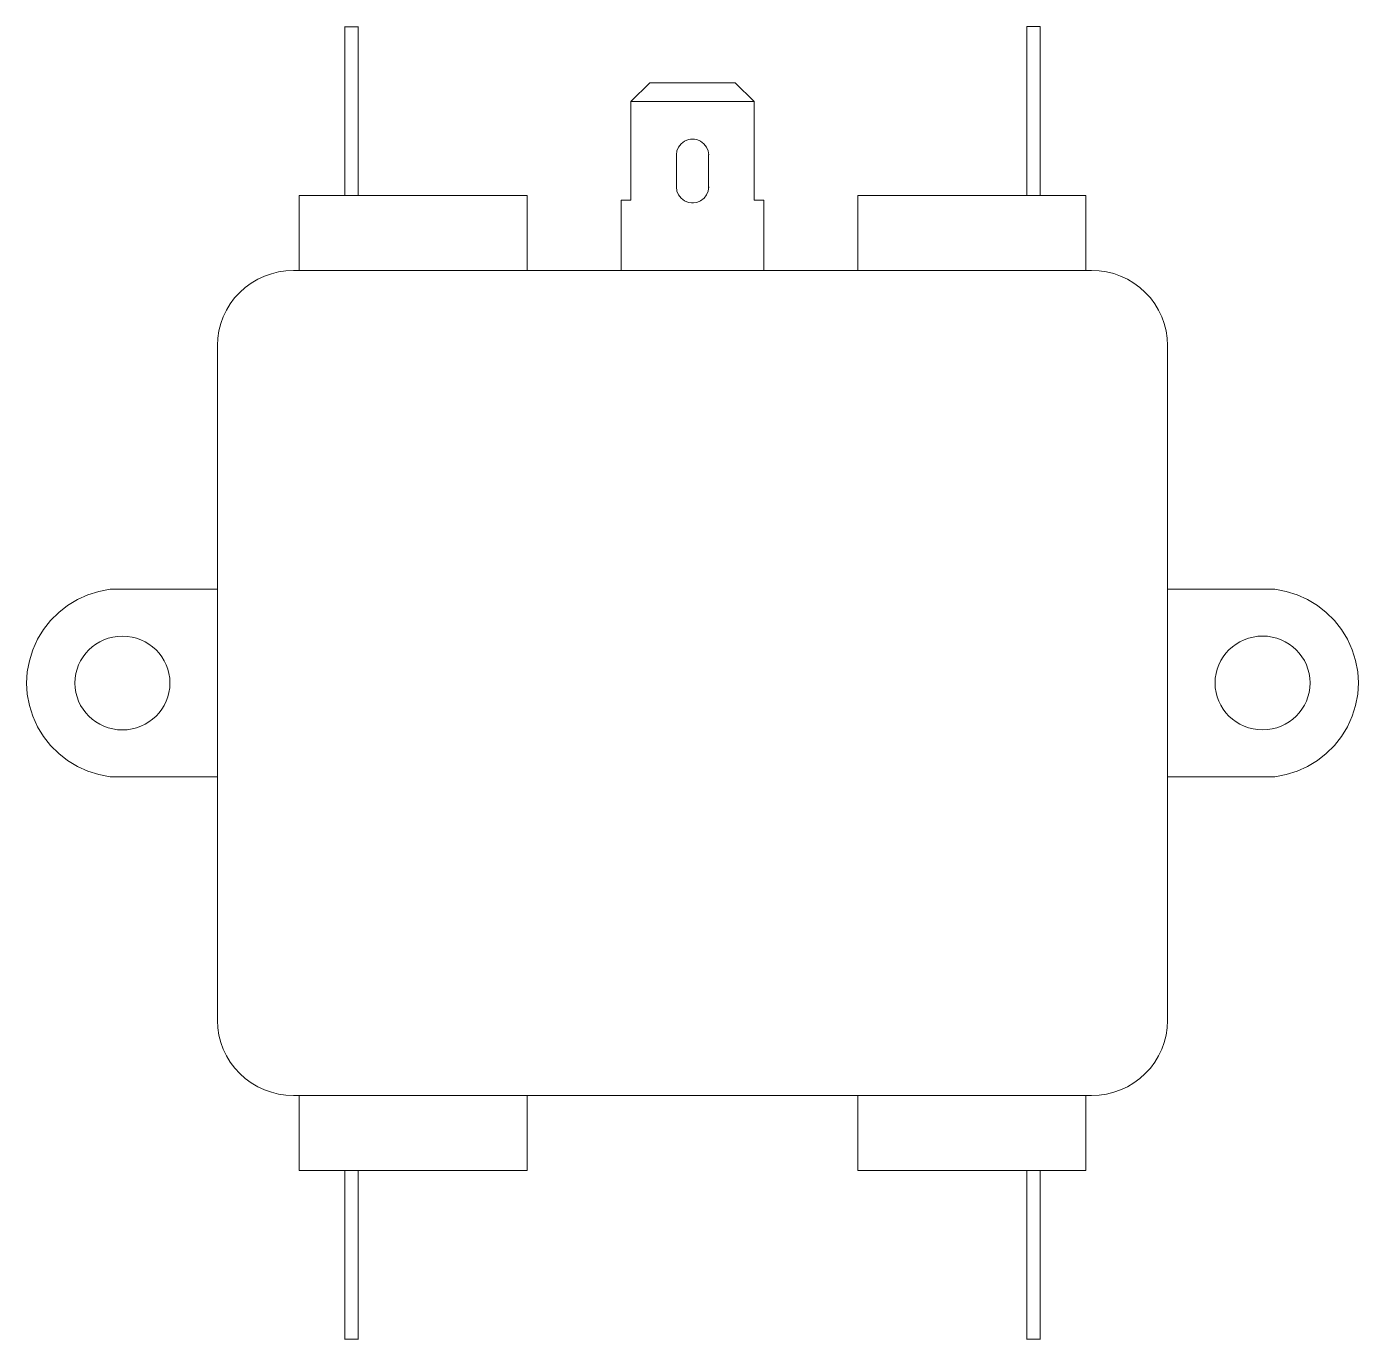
# Model space of a CAD drawing. Header units: millimetres. Extents: x 14 to 299, y 193 to 264.
# Drawn here: x 226.9 to 298.6, y 193 to 263.7 of the extents above; entities outside this region: 7.
import ezdxf

# ---------------------------------------------------------------- set-up
doc = ezdxf.new("R2010")
doc.units = ezdxf.units.MM

msp = doc.modelspace()

# ---------------------------------------------------------------- linework, layer by layer
at = {"lineweight": 0}
for points in [[(244.01, 263.661), (244.01, 254.57)], [(244.726, 263.66), (244.01, 263.66)], [(244.726, 263.662), (244.726, 254.571)], [(280.768, 263.662), (280.768, 254.571)], [(281.485, 263.662), (280.768, 263.662)], [(281.485, 263.662), (281.485, 254.571)], [(265.052, 260.632), (260.444, 260.632), (259.42, 259.622)], [(266.076, 259.622), (265.052, 260.632)], [(259.42, 259.622), (259.42, 254.319)], [(266.076, 259.622), (259.42, 259.622)], [(266.076, 259.622), (266.076, 254.319)], [(263.619, 256.749), (263.589, 256.973), (263.502, 257.178), (263.365, 257.355), (263.184, 257.493), (262.972, 257.579), (262.748, 257.608), (262.524, 257.579), (262.312, 257.493), (262.13, 257.355), (261.993, 257.178), (261.907, 256.973), (261.877, 256.749)], [(262.854, 257.601), (262.642, 257.601)], [(261.878, 255.004), (261.878, 256.783)], [(263.618, 254.932), (263.618, 256.783)], [(261.877, 255.027), (261.908, 254.802), (261.994, 254.596), (262.132, 254.419), (262.314, 254.281), (262.526, 254.195), (262.75, 254.166), (262.975, 254.195), (263.187, 254.281), (263.37, 254.419), (263.507, 254.596), (263.593, 254.802), (263.623, 255.027)], [(253.839, 254.57), (241.552, 254.57), (241.552, 250.53)], [(253.839, 254.57), (253.839, 250.53)], [(258.907, 254.318), (258.907, 250.53)], [(259.42, 254.319), (258.908, 254.319)], [(262.799, 254.167), (262.701, 254.167)], [(266.587, 254.319), (266.076, 254.319)], [(266.587, 254.318), (266.587, 250.53)], [(271.656, 250.531), (271.656, 254.571)], [(283.943, 254.571), (271.656, 254.571)], [(283.943, 250.531), (283.943, 254.571)], [(241.245, 250.53), (240.84, 250.51), (240.442, 250.451), (240.054, 250.355), (239.678, 250.222), (239.317, 250.053), (238.973, 249.851), (238.649, 249.614), (238.349, 249.346), (238.077, 249.05), (237.838, 248.731), (237.632, 248.391), (237.461, 248.035), (237.327, 247.664), (237.229, 247.281), (237.17, 246.888), (237.149, 246.489)], [(284.25, 250.529), (241.245, 250.529)], [(288.345, 246.49), (288.325, 246.89), (288.266, 247.282), (288.168, 247.666), (288.033, 248.037), (287.863, 248.393), (287.657, 248.732), (287.417, 249.051), (287.145, 249.347), (286.845, 249.615), (286.522, 249.852), (286.178, 250.054), (285.817, 250.223), (285.441, 250.356), (285.053, 250.452), (284.655, 250.511), (284.25, 250.531)], [(237.149, 210.124), (237.149, 246.489)], [(288.346, 246.49), (288.346, 210.125)], [(231.373, 233.355), (230.756, 233.239), (230.164, 233.052), (229.603, 232.799), (229.078, 232.482), (228.595, 232.106), (228.16, 231.674), (227.778, 231.191), (227.454, 230.66), (227.198, 230.095), (227.015, 229.509), (226.905, 228.91), (226.868, 228.305), (226.905, 227.699), (227.015, 227.1), (227.198, 226.514), (227.454, 225.948), (227.778, 225.418), (228.16, 224.935), (228.595, 224.503), (229.078, 224.127), (229.603, 223.811), (230.164, 223.557), (230.756, 223.37), (231.373, 223.254)], [(237.149, 233.357), (231.373, 233.357)], [(288.345, 233.358), (294.122, 233.358)], [(294.122, 223.256), (294.739, 223.372), (295.331, 223.559), (295.892, 223.813), (296.416, 224.13), (296.899, 224.506), (297.334, 224.937), (297.717, 225.42), (298.041, 225.951), (298.297, 226.517), (298.48, 227.102), (298.589, 227.701), (298.626, 228.307), (298.589, 228.913), (298.48, 229.511), (298.297, 230.097), (298.041, 230.663), (297.717, 231.194), (297.334, 231.677), (296.899, 232.108), (296.416, 232.484), (295.892, 232.801), (295.331, 233.055), (294.739, 233.241), (294.122, 233.357)], [(237.149, 223.256), (231.373, 223.256)], [(288.345, 223.257), (294.122, 223.257)], [(237.15, 210.125), (237.17, 209.725), (237.229, 209.333), (237.327, 208.949), (237.462, 208.578), (237.633, 208.222), (237.839, 207.883), (238.078, 207.564), (238.35, 207.268), (238.651, 207), (238.974, 206.763), (239.317, 206.561), (239.679, 206.392), (240.055, 206.259), (240.443, 206.163), (240.841, 206.104), (241.245, 206.085)], [(284.25, 206.085), (284.655, 206.104), (285.053, 206.163), (285.441, 206.259), (285.817, 206.392), (286.178, 206.56), (286.522, 206.763), (286.846, 206.999), (287.146, 207.268), (287.418, 207.564), (287.657, 207.883), (287.863, 208.222), (288.034, 208.579), (288.168, 208.95), (288.266, 209.333), (288.325, 209.726), (288.345, 210.125)], [(284.25, 206.083), (241.245, 206.083)], [(241.553, 202.045), (241.553, 206.085)], [(253.839, 202.045), (253.839, 206.085)], [(271.656, 206.085), (271.656, 202.045)], [(283.943, 206.085), (283.943, 202.045)], [(253.84, 202.045), (241.553, 202.045)], [(244.01, 192.951), (244.01, 202.043)], [(244.726, 192.951), (244.726, 202.043)], [(283.943, 202.045), (271.656, 202.045)], [(280.768, 192.951), (280.768, 202.043)], [(281.485, 192.951), (281.485, 202.043)], [(244.726, 192.953), (244.01, 192.953)], [(281.485, 192.953), (280.769, 192.953)]]:
    msp.add_lwpolyline(points, dxfattribs=at)
for centre, ratio in [((232.03, 228.304), 0.986314), ((293.465, 228.308), 0.986507)]:
    msp.add_ellipse(centre, major_axis=(2.56, 0), ratio=ratio, start_param=0, end_param=6.283185, dxfattribs=at)

# ---------------------------------------------------------------- texts
at = {"color": 250, "true_color": 0x231f20, "char_height": 2.83754, "attachment_point": 1}
for insert in [(14.042, 228.969), (14.042, 223.329), (14.042, 217.688), (14.042, 212.048), (14.042, 206.408), (14.042, 200.767), (14.042, 195.127)]:
    msp.add_mtext('{\\fArial|b0|i0|c0; }', dxfattribs=dict(at, insert=insert))

doc.saveas('drawing.dxf')
